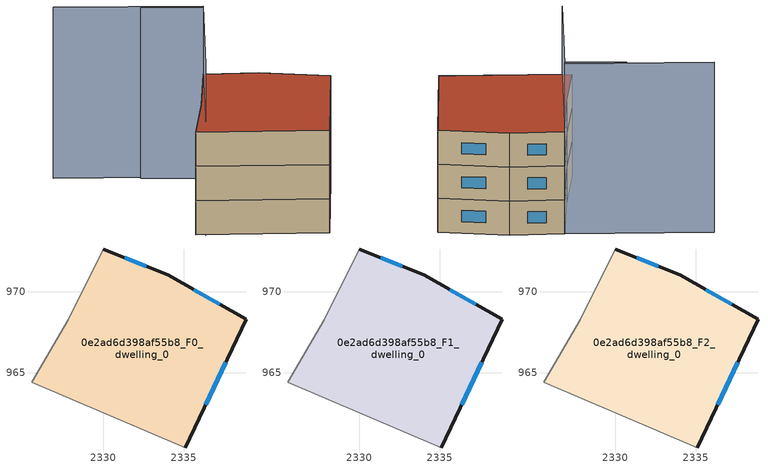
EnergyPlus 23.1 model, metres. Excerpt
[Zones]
0e2ad6d398af55b8_F0_dwelling_0
 floor ground (EU_floor_Construction): 2338.84,968.29 2335.09,960.34 2325.57,964.41 2327.83,968.27 2330.02,972.63 2334,971.05 z0
 wall outside (EU_wall_Construction): 2335.09,960.34 2338.84,968.29 2334,971.05 2330.02,972.63 z0:3
 wall adiabatic (EU_wall_Construction): 2330.02,972.63 2327.83,968.27 2325.57,964.41 2335.09,960.34 z0:3
 window (EU_Window_Construction): 2336.34,962.99 2337.59,965.64 / 2332.68,971.58 2331.35,972.11 / 2337.23,969.21 2335.62,970.13 z1:2
0e2ad6d398af55b8_F1_dwelling_0
 floor to 0e2ad6d398af55b8_F0_dwelling_0 (EU_floor_Construction): 2338.84,968.29 2335.09,960.34 2325.57,964.41 2327.83,968.27 2330.02,972.63 2334,971.05 z3
 wall outside (EU_wall_Construction): 2335.09,960.34 2338.84,968.29 2334,971.05 2330.02,972.63 z3:6
 wall adiabatic (EU_wall_Construction): 2330.02,972.63 2327.83,968.27 2325.57,964.41 2335.09,960.34 z3:6
 window (EU_Window_Construction): 2336.34,962.99 2337.59,965.64 / 2332.68,971.58 2331.35,972.11 / 2337.23,969.21 2335.62,970.13 z4:5
0e2ad6d398af55b8_F2_dwelling_0
 floor to 0e2ad6d398af55b8_F1_dwelling_0 (EU_floor_Construction): 2338.84,968.29 2335.09,960.34 2325.57,964.41 2327.83,968.27 2330.02,972.63 2334,971.05 z6
 wall outside (EU_wall_Construction): 2335.09,960.34 2338.84,968.29 2334,971.05 2330.02,972.63 z6:9
 wall adiabatic (EU_wall_Construction): 2330.02,972.63 2327.83,968.27 2325.57,964.41 2335.09,960.34 z6:9
 window (EU_Window_Construction): 2336.34,962.99 2337.59,965.64 / 2332.68,971.58 2331.35,972.11 / 2337.23,969.21 2335.62,970.13 z7:8
 roof outside (EU_roof_Construction): 2335.09,960.34 2338.84,968.29 2334,971.05 2330.02,972.63 2327.83,968.27 2325.57,964.41 z9
shading: 2319.4,977.28 2330.02,972.63 / 2330.02,972.63 2326.27,964.04 / 2329.9,972.37 2325.52,974.41 z0:15
[Building]
EU S2 Campaign: North Axis=0; Terrain=City; Solar Distribution=FullExterior
[Site:Location]
Bologna: Latitude=44.5; Longitude=11.25; Time Zone=1; Elevation=37
[SizingPeriod:WeatherFileDays]
AnnualSizingPeriod: Begin Month=1; Begin Day of Month=1; End Month=12; End Day of Month=31; Day of Week for Start Day=Monday; Use Weather File Daylight Saving Period=No; Use Weather File Rain and Snow Indicators=No
[MATERIAL]
EU_InternalMass_Material: Roughness=MediumRough; Thickness=0.1; Conductivity=1; Density=1800; Specific Heat=900; Thermal Absorptance=0.9; Solar Absorptance=0.7; Visible Absorptance=0.7
[MATERIAL:NOMASS] Roughness=MediumRough; Thermal Absorptance=0.9; Solar Absorptance=0.7; Visible Absorptance=0.7
Name | Thermal Resistance
EU_wall_NoMass | 0.937881
EU_roof_NoMass | 0.548572
EU_floor_NoMass | 0.71348
[WINDOWMATERIAL:SIMPLEGLAZINGSYSTEM]
EU_Window_SimpleGlazing: UFactor=4.25633; Solar Heat Gain Coefficient=0.85; Visible Transmittance=0.85
[CONSTRUCTION]
EU_wall_Construction: EU_wall_NoMass
EU_roof_Construction: EU_roof_NoMass
EU_floor_Construction: EU_floor_NoMass
EU_Window_Construction: EU_Window_SimpleGlazing
EU_InternalMass_Construction: EU_InternalMass_Material
[ZONE] Type=1; Multiplier=1; Ceiling Height=autocalculate; Volume=277.021; Floor Area=autocalculate; Part of Total Floor Area=Yes
0e2ad6d398af55b8_F0_dwelling_0; 0e2ad6d398af55b8_F1_dwelling_0; 0e2ad6d398af55b8_F2_dwelling_0
[INTERNALMASS] Construction=EU_InternalMass_Construction; Surface Area=92.3406
Name | Zone or ZoneList
0e2ad6d398af55b8_F0_dwelling_0_EU_InternalMass | 0e2ad6d398af55b8_F0_dwelling_0
0e2ad6d398af55b8_F1_dwelling_0_EU_InternalMass | 0e2ad6d398af55b8_F1_dwelling_0
0e2ad6d398af55b8_F2_dwelling_0_EU_InternalMass | 0e2ad6d398af55b8_F2_dwelling_0
[OTHEREQUIPMENT] Fuel Type=Electricity; Design Level Calculation Method=Watts/Area; Power per Zone Floor Area=1; Fraction Latent=0; Fraction Radiant=0; Fraction Lost=0; Carbon Dioxide Generation Rate=0; EndUse Subcategory=EU_Step8_InternalGains
Name | Zone or ZoneList or Space or SpaceList | Schedule
EU_Step8_InternalGain_0e2ad6d398af55b8_F0_dwelling_0_f000 | 0e2ad6d398af55b8_F0_dwelling_0 | EU_Step8_GainSchedule_0e2ad6d398af55b8_F0_dwelling_0_f000
EU_Step8_InternalGain_0e2ad6d398af55b8_F1_dwelling_0_f000 | 0e2ad6d398af55b8_F1_dwelling_0 | EU_Step8_GainSchedule_0e2ad6d398af55b8_F1_dwelling_0_f000
EU_Step8_InternalGain_0e2ad6d398af55b8_F2_dwelling_0_f000 | 0e2ad6d398af55b8_F2_dwelling_0 | EU_Step8_GainSchedule_0e2ad6d398af55b8_F2_dwelling_0_f000
[ZONEVENTILATION:DESIGNFLOWRATE] Schedule=EU_AlwaysOn; Design Flow Rate Calculation Method=AirChanges/Hour; Air Changes per Hour=0.687892; Ventilation Type=Natural; Fan Pressure Rise=0; Fan Total Efficiency=1; Constant Term Coefficient=1; Temperature Term Coefficient=0; Velocity Term Coefficient=0; Velocity Squared Term Coefficient=0; Minimum Indoor Temperature=-100; Maximum Indoor Temperature=100; Delta Temperature=-100; Minimum Outdoor Temperature=-100; Maximum Outdoor Temperature=100; Maximum Wind Speed=40
Name | Zone or ZoneList or Space or SpaceList
EU_ConstantAir_0e2ad6d398af55b8_F0_dwelling_0 | 0e2ad6d398af55b8_F0_dwelling_0
EU_ConstantAir_0e2ad6d398af55b8_F1_dwelling_0 | 0e2ad6d398af55b8_F1_dwelling_0
EU_ConstantAir_0e2ad6d398af55b8_F2_dwelling_0 | 0e2ad6d398af55b8_F2_dwelling_0
[HVACTEMPLATE:THERMOSTAT] Constant Heating Setpoint=20; Constant Cooling Setpoint=50
EU_HeatOnly_0e2ad6d398af55b8_F0_dwelling_0; EU_HeatOnly_0e2ad6d398af55b8_F1_dwelling_0; EU_HeatOnly_0e2ad6d398af55b8_F2_dwelling_0
[HVACTEMPLATE:ZONE:IDEALLOADSAIRSYSTEM] System Availability Schedule=EU_AlwaysOn; Maximum Heating Supply Air Temperature=50; Minimum Cooling Supply Air Temperature=13; Maximum Heating Supply Air Humidity Ratio=0.0156; Minimum Cooling Supply Air Humidity Ratio=0.0077; Heating Limit=NoLimit; Cooling Limit=NoLimit; Heating Availability Schedule=EU_AlwaysOn; Cooling Availability Schedule=EU_CoolingOff; Dehumidification Control Type=ConstantSensibleHeatRatio; Cooling Sensible Heat Ratio=0.7; Dehumidification Setpoint=60; Humidification Control Type=None; Humidification Setpoint=30; Outdoor Air Method=None; Outdoor Air Flow Rate per Person=0.00944; Outdoor Air Flow Rate per Zone Floor Area=0; Outdoor Air Flow Rate per Zone=0; Demand Controlled Ventilation Type=None; Outdoor Air Economizer Type=NoEconomizer; Heat Recovery Type=None; Sensible Heat Recovery Effectiveness=0.7; Latent Heat Recovery Effectiveness=0.65
Name | Template Thermostat
0e2ad6d398af55b8_F0_dwelling_0 | EU_HeatOnly_0e2ad6d398af55b8_F0_dwelling_0
0e2ad6d398af55b8_F1_dwelling_0 | EU_HeatOnly_0e2ad6d398af55b8_F1_dwelling_0
0e2ad6d398af55b8_F2_dwelling_0 | EU_HeatOnly_0e2ad6d398af55b8_F2_dwelling_0
[SIZING:ZONE] Zone Cooling Design Supply Air Temperature Input Method=SupplyAirTemperature; Zone Cooling Design Supply Air Temperature=13; Zone Heating Design Supply Air Temperature Input Method=SupplyAirTemperature; Zone Heating Design Supply Air Temperature=50; Zone Cooling Design Supply Air Humidity Ratio=0.008; Zone Heating Design Supply Air Humidity Ratio=0.008; Cooling Design Air Flow Method=DesignDay; Cooling Design Air Flow Rate=0; Cooling Minimum Air Flow per Zone Floor Area=0.000762; Cooling Minimum Air Flow=0; Cooling Minimum Air Flow Fraction=0.2; Heating Design Air Flow Method=DesignDay; Heating Design Air Flow Rate=0; Heating Maximum Air Flow per Zone Floor Area=0.002032; Heating Maximum Air Flow=0.141576; Heating Maximum Air Flow Fraction=0.3; Account for Dedicated Outdoor Air System=No; Dedicated Outdoor Air System Control Strategy=NeutralSupplyAir; Dedicated Outdoor Air Low Setpoint Temperature for Design=autosize; Dedicated Outdoor Air High Setpoint Temperature for Design=autosize; Zone Load Sizing Method=Sensible Load Only No Latent Load; Zone Latent Cooling Design Supply Air Humidity Ratio Input Method=HumidityRatioDifference; Zone Cooling Design Supply Air Humidity Ratio Difference=0.005; Zone Latent Heating Design Supply Air Humidity Ratio Input Method=HumidityRatioDifference; Zone Humidification Design Supply Air Humidity Ratio Difference=0.005
0e2ad6d398af55b8_F0_dwelling_0; 0e2ad6d398af55b8_F1_dwelling_0; 0e2ad6d398af55b8_F2_dwelling_0
[SCHEDULE:CONSTANT]
Name | Hourly Value
EU_AlwaysOn | 1
EU_CoolingOff | 0
[SCHEDULE:FILE] Column Number=1; Rows to Skip at Top=0; Number of Hours of Data=8760; Column Separator=Comma; Interpolate to Timestep=No; Minutes per Item=60; Adjust Schedule for Daylight Savings=Yes
Name | File
EU_Step8_GainSchedule_0e2ad6d398af55b8_F0_dwelling_0_f000 | ../../schedules/0e2ad6d398af55b8/0e2ad6d398af55b8_F0_dwelling_0_f000_gain.csv
EU_Step8_GainSchedule_0e2ad6d398af55b8_F1_dwelling_0_f000 | ../../schedules/0e2ad6d398af55b8/0e2ad6d398af55b8_F1_dwelling_0_f000_gain.csv
EU_Step8_GainSchedule_0e2ad6d398af55b8_F2_dwelling_0_f000 | ../../schedules/0e2ad6d398af55b8/0e2ad6d398af55b8_F2_dwelling_0_f000_gain.csv
